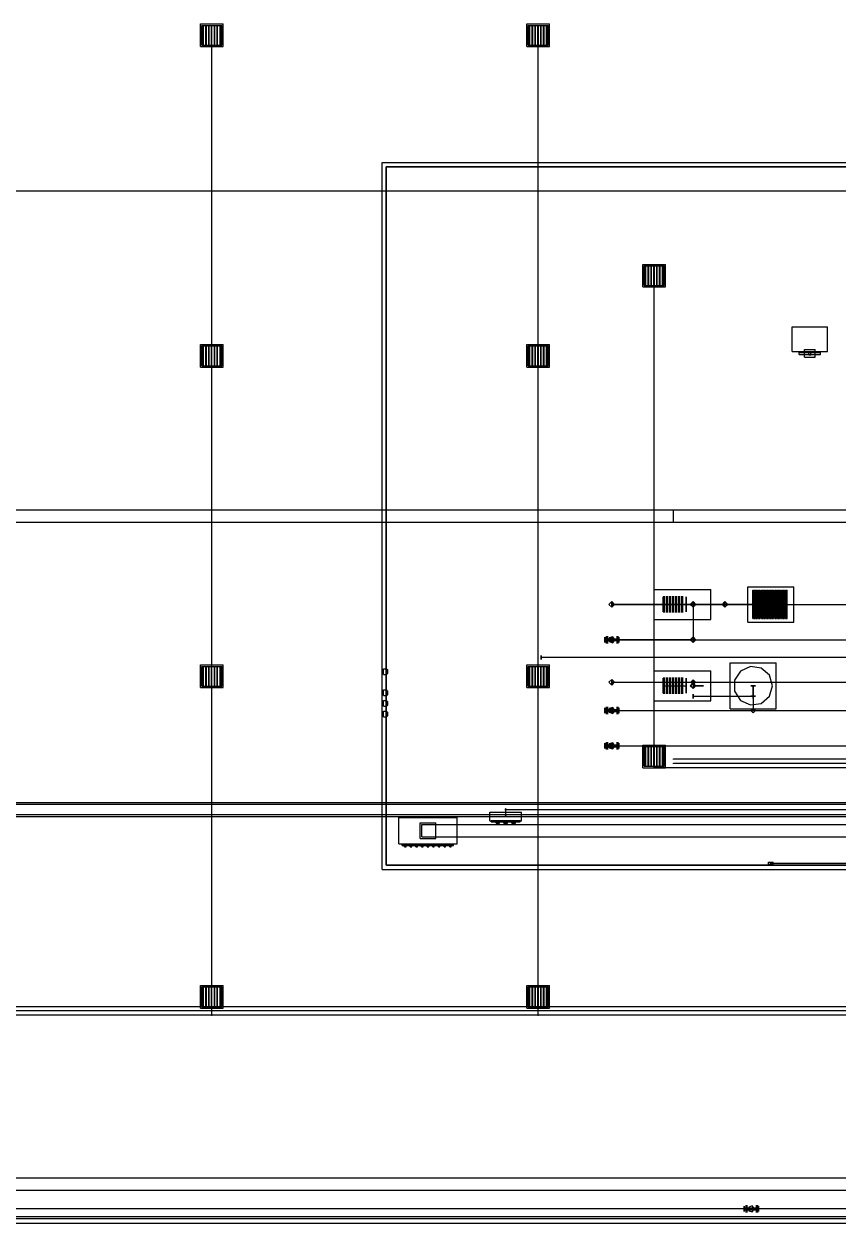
# Model space of a CAD drawing. Header units: millimetres. Extents: x -377000 to -138920, y -238120 to -178478.
# Drawn here: x -295628 to -272600, y -238000 to -204080 of the extents above; entities that cross this region are included whole.
import ezdxf

# ---------------------------------------------------------------- set-up
doc = ezdxf.new("R2010")
doc.units = ezdxf.units.MM

msp = doc.modelspace()

# ---------------------------------------------------------------- linework, layer by layer
at = {"layer": 'electrical'}
for p, q in [((-290307.5, -204400), (-290323.09, -204400)), ((-290323.09, -204400), (-290315.29, -204400)), ((-290315.29, -204400), (-290307.5, -204400)), ((-290315.29, -232120), (-290315.29, -204400)), ((-281074.56, -204400), (-281090.15, -204400)), ((-281090.15, -204400), (-281082.35, -204400)), ((-281082.35, -204400), (-281074.56, -204400)), ((-281082.35, -232120), (-281082.35, -204400)), ((-277792.21, -211200), (-277807.79, -211200)), ((-277807.79, -211200), (-277800, -211200)), ((-277800, -211200), (-277792.21, -211200)), ((-277800, -225120), (-277800, -211200)), ((-277250, -224891.26), (-277250, -224868.74)), ((-277250, -224868.74), (-277250, -224880)), ((-277250, -224880), (-277250, -224891.26)), ((-238750, -224880), (-277250, -224880)), ((-277792.21, -225120), (-277807.79, -225120)), ((-277807.79, -225120), (-277800, -225120)), ((-277800, -225127.79), (-277800, -225112.21)), ((-277800, -225112.21), (-277800, -225120)), ((-277800, -225120), (-277800, -225127.79)), ((-230950, -225120), (-277800, -225120)), ((-277800, -225120), (-277792.21, -225120)), ((-277250, -225011.26), (-277250, -224988.74)), ((-277250, -224988.74), (-277250, -225000)), ((-277250, -225000), (-277250, -225011.26)), ((-238750, -225000), (-277250, -225000)), ((-277250, -225131.26), (-277250, -225108.74)), ((-277250, -225108.74), (-277250, -225120)), ((-277250, -225120), (-277250, -225131.26)), ((-238750, -225120), (-277250, -225120)), ((-377000, -226100), (-139000, -226100)), ((-377000, -226100), (-139000, -226100)), ((-377000, -226150), (-139000, -226150)), ((-377000, -226150), (-139000, -226150)), ((-139000, -226450), (-377000, -226450)), ((-139000, -226450), (-377000, -226450)), ((-377000, -226500), (-139000, -226500)), ((-377000, -226500), (-139000, -226500)), ((-282450, -226625), (-282450, -226375)), ((-282450, -226375), (-281550, -226375)), ((-281978.35, -226300), (-282021.65, -226300)), ((-282021.65, -226300), (-282000, -226300)), ((-281978.35, -226500), (-282021.65, -226500)), ((-282021.65, -226500), (-282000, -226500)), ((-281975, -226300), (-282012.5, -226278.35)), ((-282012.5, -226278.35), (-282012.5, -226321.65)), ((-282012.5, -226321.65), (-281975, -226300)), ((-282000, -226315.59), (-282000, -226284.41)), ((-282000, -226284.41), (-282000, -226300)), ((-282000, -226315.59), (-282000, -226284.41)), ((-282000, -226284.41), (-282000, -226300)), ((-282000, -226300), (-139000, -226300)), ((-282000, -226300), (-282000, -226315.59)), ((-282000, -226300), (-139000, -226300)), ((-282000, -226300), (-282000, -226315.59)), ((-282000, -226300), (-281978.35, -226300)), ((-282000, -226500), (-282000, -226300)), ((-282000, -226300), (-281973, -226300)), ((-281973, -226300), (-282000, -226300)), ((-282000, -226500), (-281978.35, -226500)), ((-281550, -226625), (-281550, -226375)), ((-282450, -226625), (-281550, -226625)), ((-282410, -226652.5), (-282410, -226617.5)), ((-282410, -226617.5), (-281590, -226617.5)), ((-282410, -226652.5), (-281590, -226652.5)), ((-282275, -226690), (-282275, -226650)), ((-282275, -226650), (-282175, -226650)), ((-282275, -226690), (-282175, -226690)), ((-282201.62, -226680), (-282248.38, -226680)), ((-282248.38, -226680), (-282225, -226680)), ((-282201.62, -226705), (-282248.38, -226705)), ((-282248.38, -226705), (-282225, -226705)), ((-282225, -226680), (-282225, -226705)), ((-282225, -226680), (-282201.62, -226680)), ((-282225, -226705), (-282201.62, -226705)), ((-282175, -226690), (-282175, -226650)), ((-282050, -226690), (-282050, -226650)), ((-282050, -226650), (-281950, -226650)), ((-282050, -226690), (-281950, -226690)), ((-281976.62, -226680), (-282023.38, -226680)), ((-282023.38, -226680), (-282000, -226680)), ((-281976.62, -226705), (-282023.38, -226705)), ((-282023.38, -226705), (-282000, -226705)), ((-282000, -226680), (-282000, -226705)), ((-282000, -226680), (-281976.62, -226680)), ((-282000, -226705), (-281976.62, -226705)), ((-281950, -226690), (-281950, -226650)), ((-281825, -226690), (-281825, -226650)), ((-281825, -226650), (-281725, -226650)), ((-281825, -226690), (-281725, -226690)), ((-281751.62, -226680), (-281798.38, -226680)), ((-281798.38, -226680), (-281775, -226680)), ((-281751.62, -226705), (-281798.38, -226705)), ((-281798.38, -226705), (-281775, -226705)), ((-281775, -226680), (-281775, -226705)), ((-281775, -226680), (-281751.62, -226680)), ((-281775, -226705), (-281751.62, -226705)), ((-281725, -226690), (-281725, -226650)), ((-281590, -226652.5), (-281590, -226617.5)), ((-274565, -227850), (-274565, -227790)), ((-274565, -227790), (-274435, -227790)), ((-274565, -227850), (-274435, -227850)), ((-274491, -227820), (-274504.5, -227812.21)), ((-274504.5, -227812.21), (-274504.5, -227827.79)), ((-274504.5, -227827.79), (-274491, -227820)), ((-274500, -227827.79), (-274500, -227812.21)), ((-274500, -227812.21), (-274500, -227820)), ((-274500, -227820), (-230950, -227820)), ((-274500, -227820), (-274500, -227827.79)), ((-274500, -227820), (-274490.28, -227820)), ((-274490.28, -227820), (-274500, -227820)), ((-274435, -227850), (-274435, -227790)), ((-181700, -231880), (-334300, -231880)), ((-181700, -232000), (-334300, -232000)), ((-149450, -232120), (-336480, -232120)), ((-181700, -232120), (-334300, -232120)), ((-290307.5, -232120), (-290323.09, -232120)), ((-290323.09, -232120), (-290315.29, -232120)), ((-290315.29, -232120), (-290307.5, -232120)), ((-281074.56, -232120), (-281090.15, -232120)), ((-281090.15, -232120), (-281082.35, -232120)), ((-281082.35, -232120), (-281074.56, -232120)), ((-323400, -237820), (-149450, -237820))]:
    msp.add_line(p, q, dxfattribs=at)
at = {"layer": 'hvac'}
for p, q in [((-334300, -217825), (-181700, -217825)), ((-277250, -218175), (-277250, -217825)), ((-277250, -217825), (-238750, -217825)), ((-334300, -218175), (-181700, -218175)), ((-277250, -218175), (-238750, -218175)), ((-285025, -227275), (-285025, -226525)), ((-285025, -226525), (-283375, -226525)), ((-283375, -227275), (-283375, -226525)), ((-284425, -227125), (-284425, -226675)), ((-284425, -226675), (-283975, -226675)), ((-284375, -227075), (-284375, -226725)), ((-284375, -226725), (-257825, -226725)), ((-283975, -227125), (-283975, -226675)), ((-284425, -227125), (-283975, -227125)), ((-284375, -227075), (-257825, -227075)), ((-285025, -227275), (-283375, -227275)), ((-284925, -227320), (-284925, -227280)), ((-284925, -227280), (-283475, -227280)), ((-284925, -227320), (-283475, -227320)), ((-284860, -227360), (-284860, -227300)), ((-284860, -227300), (-284820, -227300)), ((-284860, -227360), (-284820, -227360)), ((-284820, -227360), (-284820, -227300)), ((-284700, -227360), (-284700, -227300)), ((-284700, -227300), (-284660, -227300)), ((-284700, -227360), (-284660, -227360)), ((-284660, -227360), (-284660, -227300)), ((-284540, -227360), (-284540, -227300)), ((-284540, -227300), (-284500, -227300)), ((-284540, -227360), (-284500, -227360)), ((-284500, -227360), (-284500, -227300)), ((-284380, -227360), (-284380, -227300)), ((-284380, -227300), (-284340, -227300)), ((-284380, -227360), (-284340, -227360)), ((-284340, -227360), (-284340, -227300)), ((-284220, -227360), (-284220, -227300)), ((-284220, -227300), (-284180, -227300)), ((-284220, -227360), (-284180, -227360)), ((-284180, -227360), (-284180, -227300)), ((-284060, -227360), (-284060, -227300)), ((-284060, -227300), (-284020, -227300)), ((-284060, -227360), (-284020, -227360)), ((-284020, -227360), (-284020, -227300)), ((-283900, -227360), (-283900, -227300)), ((-283900, -227300), (-283860, -227300)), ((-283900, -227360), (-283860, -227360)), ((-283860, -227360), (-283860, -227300)), ((-283740, -227360), (-283740, -227300)), ((-283740, -227300), (-283700, -227300)), ((-283740, -227360), (-283700, -227360)), ((-283700, -227360), (-283700, -227300)), ((-283580, -227360), (-283580, -227300)), ((-283580, -227300), (-283540, -227300)), ((-283580, -227360), (-283540, -227360)), ((-283540, -227360), (-283540, -227300)), ((-283475, -227320), (-283475, -227280)), ((-365875, -236725), (-257825, -236725)), ((-365875, -237075), (-257825, -237075))]:
    msp.add_line(p, q, dxfattribs=at)
at = {"layer": 'interiors'}
for p, q in [((-285500, -228000), (-285500, -208000)), ((-285500, -208000), (-230500, -208000)), ((-230620, -208120), (-285380, -208120)), ((-285380, -227880), (-285380, -208120)), ((-285375, -227875), (-285375, -208125)), ((-285375, -208125), (-230625, -208125)), ((-273900, -213350), (-273900, -212650)), ((-273900, -212650), (-272900, -212650)), ((-272900, -213350), (-272900, -212650)), ((-273900, -213350), (-272900, -213350)), ((-273550, -213510), (-273550, -213290)), ((-273550, -213290), (-273250, -213290)), ((-273250, -213510), (-273250, -213290)), ((-273700, -213430), (-273700, -213370)), ((-273700, -213370), (-273100, -213370)), ((-273700, -213430), (-273100, -213430)), ((-273550, -213510), (-273250, -213510)), ((-273430, -213435), (-273430, -213365)), ((-273430, -213365), (-273370, -213365)), ((-273430, -213435), (-273370, -213435)), ((-273370, -213435), (-273370, -213365)), ((-273100, -213430), (-273100, -213370)), ((-230620, -227880), (-285380, -227880)), ((-259200, -227880), (-285380, -227880)), ((-285375, -227875), (-230625, -227875)), ((-285500, -228000), (-259200, -228000)), ((-285500, -228000), (-230500, -228000)), ((-367000, -238000), (-259200, -238000)), ((-367000, -238000), (-149000, -238000)), ((-149120, -237880), (-366880, -237880)), ((-259200, -237880), (-366880, -237880)), ((-366875, -237875), (-149125, -237875))]:
    msp.add_line(p, q, dxfattribs=at)
at = {"layer": 'lighting'}
for p, q in [((-290635.29, -204720), (-290635.29, -204080)), ((-290635.29, -204080), (-289995.29, -204080)), ((-290595.29, -204680), (-290595.29, -204120)), ((-290595.29, -204120), (-290035.29, -204120)), ((-290561.29, -204670), (-290561.29, -204130)), ((-290561.29, -204130), (-290549.29, -204130)), ((-290549.29, -204670), (-290549.29, -204130)), ((-290481.29, -204670), (-290481.29, -204130)), ((-290481.29, -204130), (-290469.29, -204130)), ((-290469.29, -204670), (-290469.29, -204130)), ((-290401.29, -204670), (-290401.29, -204130)), ((-290401.29, -204130), (-290389.29, -204130)), ((-290389.29, -204670), (-290389.29, -204130)), ((-290321.29, -204670), (-290321.29, -204130)), ((-290321.29, -204130), (-290309.29, -204130)), ((-290309.29, -204670), (-290309.29, -204130)), ((-290241.29, -204670), (-290241.29, -204130)), ((-290241.29, -204130), (-290229.29, -204130)), ((-290229.29, -204670), (-290229.29, -204130)), ((-290161.29, -204670), (-290161.29, -204130)), ((-290161.29, -204130), (-290149.29, -204130)), ((-290149.29, -204670), (-290149.29, -204130)), ((-290081.29, -204670), (-290081.29, -204130)), ((-290081.29, -204130), (-290069.29, -204130)), ((-290069.29, -204670), (-290069.29, -204130)), ((-290035.29, -204680), (-290035.29, -204120)), ((-289995.29, -204720), (-289995.29, -204080)), ((-281402.35, -204720), (-281402.35, -204080)), ((-281402.35, -204080), (-280762.35, -204080)), ((-281362.35, -204680), (-281362.35, -204120)), ((-281362.35, -204120), (-280802.35, -204120)), ((-281328.35, -204670), (-281328.35, -204130)), ((-281328.35, -204130), (-281316.35, -204130)), ((-281316.35, -204670), (-281316.35, -204130)), ((-281248.35, -204670), (-281248.35, -204130)), ((-281248.35, -204130), (-281236.35, -204130)), ((-281236.35, -204670), (-281236.35, -204130)), ((-281168.35, -204670), (-281168.35, -204130)), ((-281168.35, -204130), (-281156.35, -204130)), ((-281156.35, -204670), (-281156.35, -204130)), ((-281088.35, -204670), (-281088.35, -204130)), ((-281088.35, -204130), (-281076.35, -204130)), ((-281076.35, -204670), (-281076.35, -204130)), ((-281008.35, -204670), (-281008.35, -204130)), ((-281008.35, -204130), (-280996.35, -204130)), ((-280996.35, -204670), (-280996.35, -204130)), ((-280928.35, -204670), (-280928.35, -204130)), ((-280928.35, -204130), (-280916.35, -204130)), ((-280916.35, -204670), (-280916.35, -204130)), ((-280848.35, -204670), (-280848.35, -204130)), ((-280848.35, -204130), (-280836.35, -204130)), ((-280836.35, -204670), (-280836.35, -204130)), ((-280802.35, -204680), (-280802.35, -204120)), ((-280762.35, -204720), (-280762.35, -204080)), ((-290306.29, -204400), (-290319.79, -204392.21)), ((-290319.79, -204392.21), (-290319.79, -204407.79)), ((-290319.79, -204407.79), (-290306.29, -204400)), ((-281073.35, -204400), (-281086.85, -204392.21)), ((-281086.85, -204392.21), (-281086.85, -204407.79)), ((-281086.85, -204407.79), (-281073.35, -204400)), ((-290635.29, -204720), (-289995.29, -204720)), ((-290595.29, -204680), (-290035.29, -204680)), ((-290561.29, -204670), (-290549.29, -204670)), ((-290481.29, -204670), (-290469.29, -204670)), ((-290401.29, -204670), (-290389.29, -204670)), ((-290321.29, -204670), (-290309.29, -204670)), ((-290241.29, -204670), (-290229.29, -204670)), ((-290161.29, -204670), (-290149.29, -204670)), ((-290081.29, -204670), (-290069.29, -204670)), ((-281402.35, -204720), (-280762.35, -204720)), ((-281362.35, -204680), (-280802.35, -204680)), ((-281328.35, -204670), (-281316.35, -204670)), ((-281248.35, -204670), (-281236.35, -204670)), ((-281168.35, -204670), (-281156.35, -204670)), ((-281088.35, -204670), (-281076.35, -204670)), ((-281008.35, -204670), (-280996.35, -204670)), ((-280928.35, -204670), (-280916.35, -204670)), ((-280848.35, -204670), (-280836.35, -204670)), ((-278120, -211520), (-278120, -210880)), ((-278120, -210880), (-277480, -210880)), ((-278080, -211480), (-278080, -210920)), ((-278080, -210920), (-277520, -210920)), ((-278046, -211470), (-278046, -210930)), ((-278046, -210930), (-278034, -210930)), ((-278034, -211470), (-278034, -210930)), ((-277966, -211470), (-277966, -210930)), ((-277966, -210930), (-277954, -210930)), ((-277954, -211470), (-277954, -210930)), ((-277886, -211470), (-277886, -210930)), ((-277886, -210930), (-277874, -210930)), ((-277874, -211470), (-277874, -210930)), ((-277806, -211470), (-277806, -210930)), ((-277806, -210930), (-277794, -210930)), ((-277794, -211470), (-277794, -210930)), ((-277726, -211470), (-277726, -210930)), ((-277726, -210930), (-277714, -210930)), ((-277714, -211470), (-277714, -210930)), ((-277646, -211470), (-277646, -210930)), ((-277646, -210930), (-277634, -210930)), ((-277634, -211470), (-277634, -210930)), ((-277566, -211470), (-277566, -210930)), ((-277566, -210930), (-277554, -210930)), ((-277554, -211470), (-277554, -210930)), ((-277520, -211480), (-277520, -210920)), ((-277480, -211520), (-277480, -210880)), ((-277791, -211200), (-277804.5, -211192.21)), ((-277804.5, -211192.21), (-277804.5, -211207.79)), ((-277804.5, -211207.79), (-277791, -211200)), ((-278120, -211520), (-277480, -211520)), ((-278080, -211480), (-277520, -211480)), ((-278046, -211470), (-278034, -211470)), ((-277966, -211470), (-277954, -211470)), ((-277886, -211470), (-277874, -211470)), ((-277806, -211470), (-277794, -211470)), ((-277726, -211470), (-277714, -211470)), ((-277646, -211470), (-277634, -211470)), ((-277566, -211470), (-277554, -211470)), ((-290635.29, -213786.67), (-290635.29, -213146.67)), ((-290635.29, -213146.67), (-289995.29, -213146.67)), ((-290595.29, -213746.67), (-290595.29, -213186.67)), ((-290595.29, -213186.67), (-290035.29, -213186.67)), ((-290561.29, -213736.67), (-290561.29, -213196.67)), ((-290561.29, -213196.67), (-290549.29, -213196.67)), ((-290549.29, -213736.67), (-290549.29, -213196.67)), ((-290481.29, -213736.67), (-290481.29, -213196.67)), ((-290481.29, -213196.67), (-290469.29, -213196.67)), ((-290469.29, -213736.67), (-290469.29, -213196.67)), ((-290401.29, -213736.67), (-290401.29, -213196.67)), ((-290401.29, -213196.67), (-290389.29, -213196.67)), ((-290389.29, -213736.67), (-290389.29, -213196.67)), ((-290321.29, -213736.67), (-290321.29, -213196.67)), ((-290321.29, -213196.67), (-290309.29, -213196.67)), ((-290309.29, -213736.67), (-290309.29, -213196.67)), ((-290241.29, -213736.67), (-290241.29, -213196.67)), ((-290241.29, -213196.67), (-290229.29, -213196.67)), ((-290229.29, -213736.67), (-290229.29, -213196.67)), ((-290161.29, -213736.67), (-290161.29, -213196.67)), ((-290161.29, -213196.67), (-290149.29, -213196.67)), ((-290149.29, -213736.67), (-290149.29, -213196.67)), ((-290081.29, -213736.67), (-290081.29, -213196.67)), ((-290081.29, -213196.67), (-290069.29, -213196.67)), ((-290069.29, -213736.67), (-290069.29, -213196.67)), ((-290035.29, -213746.67), (-290035.29, -213186.67)), ((-289995.29, -213786.67), (-289995.29, -213146.67)), ((-281402.35, -213786.67), (-281402.35, -213146.67)), ((-281402.35, -213146.67), (-280762.35, -213146.67)), ((-281362.35, -213746.67), (-281362.35, -213186.67)), ((-281362.35, -213186.67), (-280802.35, -213186.67)), ((-281328.35, -213736.67), (-281328.35, -213196.67)), ((-281328.35, -213196.67), (-281316.35, -213196.67)), ((-281316.35, -213736.67), (-281316.35, -213196.67)), ((-281248.35, -213736.67), (-281248.35, -213196.67)), ((-281248.35, -213196.67), (-281236.35, -213196.67)), ((-281236.35, -213736.67), (-281236.35, -213196.67)), ((-281168.35, -213736.67), (-281168.35, -213196.67)), ((-281168.35, -213196.67), (-281156.35, -213196.67)), ((-281156.35, -213736.67), (-281156.35, -213196.67)), ((-281088.35, -213736.67), (-281088.35, -213196.67)), ((-281088.35, -213196.67), (-281076.35, -213196.67)), ((-281076.35, -213736.67), (-281076.35, -213196.67)), ((-281008.35, -213736.67), (-281008.35, -213196.67)), ((-281008.35, -213196.67), (-280996.35, -213196.67)), ((-280996.35, -213736.67), (-280996.35, -213196.67)), ((-280928.35, -213736.67), (-280928.35, -213196.67)), ((-280928.35, -213196.67), (-280916.35, -213196.67)), ((-280916.35, -213736.67), (-280916.35, -213196.67)), ((-280848.35, -213736.67), (-280848.35, -213196.67)), ((-280848.35, -213196.67), (-280836.35, -213196.67)), ((-280836.35, -213736.67), (-280836.35, -213196.67)), ((-280802.35, -213746.67), (-280802.35, -213186.67)), ((-280762.35, -213786.67), (-280762.35, -213146.67)), ((-290306.29, -213466.67), (-290319.79, -213458.87)), ((-290319.79, -213458.87), (-290319.79, -213474.46)), ((-290319.79, -213474.46), (-290306.29, -213466.67)), ((-281073.35, -213466.67), (-281086.85, -213458.87)), ((-281086.85, -213458.87), (-281086.85, -213474.46)), ((-281086.85, -213474.46), (-281073.35, -213466.67)), ((-290635.29, -213786.67), (-289995.29, -213786.67)), ((-290595.29, -213746.67), (-290035.29, -213746.67)), ((-290561.29, -213736.67), (-290549.29, -213736.67)), ((-290481.29, -213736.67), (-290469.29, -213736.67)), ((-290401.29, -213736.67), (-290389.29, -213736.67)), ((-290321.29, -213736.67), (-290309.29, -213736.67)), ((-290241.29, -213736.67), (-290229.29, -213736.67)), ((-290161.29, -213736.67), (-290149.29, -213736.67)), ((-290081.29, -213736.67), (-290069.29, -213736.67)), ((-281402.35, -213786.67), (-280762.35, -213786.67)), ((-281362.35, -213746.67), (-280802.35, -213746.67)), ((-281328.35, -213736.67), (-281316.35, -213736.67)), ((-281248.35, -213736.67), (-281236.35, -213736.67)), ((-281168.35, -213736.67), (-281156.35, -213736.67)), ((-281088.35, -213736.67), (-281076.35, -213736.67)), ((-281008.35, -213736.67), (-280996.35, -213736.67)), ((-280928.35, -213736.67), (-280916.35, -213736.67)), ((-280848.35, -213736.67), (-280836.35, -213736.67)), ((-290635.29, -222853.33), (-290635.29, -222213.33)), ((-290635.29, -222213.33), (-289995.29, -222213.33)), ((-290595.29, -222813.33), (-290595.29, -222253.33)), ((-290595.29, -222253.33), (-290035.29, -222253.33)), ((-290561.29, -222803.33), (-290561.29, -222263.33)), ((-290561.29, -222263.33), (-290549.29, -222263.33)), ((-290549.29, -222803.33), (-290549.29, -222263.33)), ((-290481.29, -222803.33), (-290481.29, -222263.33)), ((-290481.29, -222263.33), (-290469.29, -222263.33)), ((-290469.29, -222803.33), (-290469.29, -222263.33)), ((-290401.29, -222803.33), (-290401.29, -222263.33)), ((-290401.29, -222263.33), (-290389.29, -222263.33)), ((-290389.29, -222803.33), (-290389.29, -222263.33)), ((-290321.29, -222803.33), (-290321.29, -222263.33)), ((-290321.29, -222263.33), (-290309.29, -222263.33)), ((-290309.29, -222803.33), (-290309.29, -222263.33)), ((-290241.29, -222803.33), (-290241.29, -222263.33)), ((-290241.29, -222263.33), (-290229.29, -222263.33)), ((-290229.29, -222803.33), (-290229.29, -222263.33)), ((-290161.29, -222803.33), (-290161.29, -222263.33)), ((-290161.29, -222263.33), (-290149.29, -222263.33)), ((-290149.29, -222803.33), (-290149.29, -222263.33)), ((-290081.29, -222803.33), (-290081.29, -222263.33)), ((-290081.29, -222263.33), (-290069.29, -222263.33)), ((-290069.29, -222803.33), (-290069.29, -222263.33)), ((-290035.29, -222813.33), (-290035.29, -222253.33)), ((-289995.29, -222853.33), (-289995.29, -222213.33)), ((-281402.35, -222853.33), (-281402.35, -222213.33)), ((-281402.35, -222213.33), (-280762.35, -222213.33)), ((-281362.35, -222813.33), (-281362.35, -222253.33)), ((-281362.35, -222253.33), (-280802.35, -222253.33)), ((-281328.35, -222803.33), (-281328.35, -222263.33)), ((-281328.35, -222263.33), (-281316.35, -222263.33)), ((-281316.35, -222803.33), (-281316.35, -222263.33)), ((-281248.35, -222803.33), (-281248.35, -222263.33)), ((-281248.35, -222263.33), (-281236.35, -222263.33)), ((-281236.35, -222803.33), (-281236.35, -222263.33)), ((-281168.35, -222803.33), (-281168.35, -222263.33)), ((-281168.35, -222263.33), (-281156.35, -222263.33)), ((-281156.35, -222803.33), (-281156.35, -222263.33)), ((-281088.35, -222803.33), (-281088.35, -222263.33)), ((-281088.35, -222263.33), (-281076.35, -222263.33)), ((-281076.35, -222803.33), (-281076.35, -222263.33)), ((-281008.35, -222803.33), (-281008.35, -222263.33)), ((-281008.35, -222263.33), (-280996.35, -222263.33)), ((-280996.35, -222803.33), (-280996.35, -222263.33)), ((-280928.35, -222803.33), (-280928.35, -222263.33)), ((-280928.35, -222263.33), (-280916.35, -222263.33)), ((-280916.35, -222803.33), (-280916.35, -222263.33)), ((-280848.35, -222803.33), (-280848.35, -222263.33)), ((-280848.35, -222263.33), (-280836.35, -222263.33)), ((-280836.35, -222803.33), (-280836.35, -222263.33)), ((-280802.35, -222813.33), (-280802.35, -222253.33)), ((-280762.35, -222853.33), (-280762.35, -222213.33)), ((-290635.29, -222853.33), (-289995.29, -222853.33)), ((-290595.29, -222813.33), (-290035.29, -222813.33)), ((-290561.29, -222803.33), (-290549.29, -222803.33)), ((-290481.29, -222803.33), (-290469.29, -222803.33)), ((-290401.29, -222803.33), (-290389.29, -222803.33)), ((-290321.29, -222803.33), (-290309.29, -222803.33)), ((-290306.29, -222533.33), (-290319.79, -222525.54)), ((-290319.79, -222525.54), (-290319.79, -222541.13)), ((-290319.79, -222541.13), (-290306.29, -222533.33)), ((-290241.29, -222803.33), (-290229.29, -222803.33)), ((-290161.29, -222803.33), (-290149.29, -222803.33)), ((-290081.29, -222803.33), (-290069.29, -222803.33)), ((-281402.35, -222853.33), (-280762.35, -222853.33)), ((-281362.35, -222813.33), (-280802.35, -222813.33)), ((-281328.35, -222803.33), (-281316.35, -222803.33)), ((-281248.35, -222803.33), (-281236.35, -222803.33)), ((-281168.35, -222803.33), (-281156.35, -222803.33)), ((-281088.35, -222803.33), (-281076.35, -222803.33)), ((-281073.35, -222533.33), (-281086.85, -222525.54)), ((-281086.85, -222525.54), (-281086.85, -222541.13)), ((-281086.85, -222541.13), (-281073.35, -222533.33)), ((-281008.35, -222803.33), (-280996.35, -222803.33)), ((-280928.35, -222803.33), (-280916.35, -222803.33)), ((-280848.35, -222803.33), (-280836.35, -222803.33)), ((-278120, -225120), (-278120, -224480)), ((-278120, -224480), (-277480, -224480)), ((-278080, -225080), (-278080, -224520)), ((-278080, -224520), (-277520, -224520)), ((-278046, -225070), (-278046, -224530)), ((-278046, -224530), (-278034, -224530)), ((-278034, -225070), (-278034, -224530)), ((-277966, -225070), (-277966, -224530)), ((-277966, -224530), (-277954, -224530)), ((-277954, -225070), (-277954, -224530)), ((-277886, -225070), (-277886, -224530)), ((-277886, -224530), (-277874, -224530)), ((-277874, -225070), (-277874, -224530)), ((-277806, -225070), (-277806, -224530)), ((-277806, -224530), (-277794, -224530)), ((-277794, -225070), (-277794, -224530)), ((-277726, -225070), (-277726, -224530)), ((-277726, -224530), (-277714, -224530)), ((-277714, -225070), (-277714, -224530)), ((-277646, -225070), (-277646, -224530)), ((-277646, -224530), (-277634, -224530)), ((-277634, -225070), (-277634, -224530)), ((-277566, -225070), (-277566, -224530)), ((-277566, -224530), (-277554, -224530)), ((-277554, -225070), (-277554, -224530)), ((-277520, -225080), (-277520, -224520)), ((-277480, -225120), (-277480, -224480)), ((-277791, -224800), (-277804.5, -224792.21)), ((-277804.5, -224792.21), (-277804.5, -224807.79)), ((-277804.5, -224807.79), (-277791, -224800)), ((-278120, -225120), (-277480, -225120)), ((-278080, -225080), (-277520, -225080)), ((-278046, -225070), (-278034, -225070)), ((-277966, -225070), (-277954, -225070)), ((-277886, -225070), (-277874, -225070)), ((-277806, -225070), (-277794, -225070)), ((-277726, -225070), (-277714, -225070)), ((-277646, -225070), (-277634, -225070)), ((-277566, -225070), (-277554, -225070)), ((-290635.29, -231920), (-290635.29, -231280)), ((-290635.29, -231280), (-289995.29, -231280)), ((-290595.29, -231880), (-290595.29, -231320)), ((-290595.29, -231320), (-290035.29, -231320)), ((-290561.29, -231870), (-290561.29, -231330)), ((-290561.29, -231330), (-290549.29, -231330)), ((-290549.29, -231870), (-290549.29, -231330)), ((-290481.29, -231870), (-290481.29, -231330)), ((-290481.29, -231330), (-290469.29, -231330)), ((-290469.29, -231870), (-290469.29, -231330)), ((-290401.29, -231870), (-290401.29, -231330)), ((-290401.29, -231330), (-290389.29, -231330)), ((-290389.29, -231870), (-290389.29, -231330)), ((-290321.29, -231870), (-290321.29, -231330)), ((-290321.29, -231330), (-290309.29, -231330)), ((-290309.29, -231870), (-290309.29, -231330)), ((-290241.29, -231870), (-290241.29, -231330)), ((-290241.29, -231330), (-290229.29, -231330)), ((-290229.29, -231870), (-290229.29, -231330)), ((-290161.29, -231870), (-290161.29, -231330)), ((-290161.29, -231330), (-290149.29, -231330)), ((-290149.29, -231870), (-290149.29, -231330)), ((-290081.29, -231870), (-290081.29, -231330)), ((-290081.29, -231330), (-290069.29, -231330)), ((-290069.29, -231870), (-290069.29, -231330)), ((-290035.29, -231880), (-290035.29, -231320)), ((-289995.29, -231920), (-289995.29, -231280)), ((-281402.35, -231920), (-281402.35, -231280)), ((-281402.35, -231280), (-280762.35, -231280)), ((-281362.35, -231880), (-281362.35, -231320)), ((-281362.35, -231320), (-280802.35, -231320)), ((-281328.35, -231870), (-281328.35, -231330)), ((-281328.35, -231330), (-281316.35, -231330)), ((-281316.35, -231870), (-281316.35, -231330)), ((-281248.35, -231870), (-281248.35, -231330)), ((-281248.35, -231330), (-281236.35, -231330)), ((-281236.35, -231870), (-281236.35, -231330)), ((-281168.35, -231870), (-281168.35, -231330)), ((-281168.35, -231330), (-281156.35, -231330)), ((-281156.35, -231870), (-281156.35, -231330)), ((-281088.35, -231870), (-281088.35, -231330)), ((-281088.35, -231330), (-281076.35, -231330)), ((-281076.35, -231870), (-281076.35, -231330)), ((-281008.35, -231870), (-281008.35, -231330)), ((-281008.35, -231330), (-280996.35, -231330)), ((-280996.35, -231870), (-280996.35, -231330)), ((-280928.35, -231870), (-280928.35, -231330)), ((-280928.35, -231330), (-280916.35, -231330)), ((-280916.35, -231870), (-280916.35, -231330)), ((-280848.35, -231870), (-280848.35, -231330)), ((-280848.35, -231330), (-280836.35, -231330)), ((-280836.35, -231870), (-280836.35, -231330)), ((-280802.35, -231880), (-280802.35, -231320)), ((-280762.35, -231920), (-280762.35, -231280)), ((-290306.29, -231600), (-290319.79, -231592.21)), ((-290319.79, -231592.21), (-290319.79, -231607.79)), ((-290319.79, -231607.79), (-290306.29, -231600)), ((-281073.35, -231600), (-281086.85, -231592.21)), ((-281086.85, -231592.21), (-281086.85, -231607.79)), ((-281086.85, -231607.79), (-281073.35, -231600)), ((-290635.29, -231920), (-289995.29, -231920)), ((-290595.29, -231880), (-290035.29, -231880)), ((-290561.29, -231870), (-290549.29, -231870)), ((-290481.29, -231870), (-290469.29, -231870)), ((-290401.29, -231870), (-290389.29, -231870)), ((-290321.29, -231870), (-290309.29, -231870)), ((-290241.29, -231870), (-290229.29, -231870)), ((-290161.29, -231870), (-290149.29, -231870)), ((-290081.29, -231870), (-290069.29, -231870)), ((-281402.35, -231920), (-280762.35, -231920)), ((-281362.35, -231880), (-280802.35, -231880)), ((-281328.35, -231870), (-281316.35, -231870)), ((-281248.35, -231870), (-281236.35, -231870)), ((-281168.35, -231870), (-281156.35, -231870)), ((-281088.35, -231870), (-281076.35, -231870)), ((-281008.35, -231870), (-280996.35, -231870)), ((-280928.35, -231870), (-280916.35, -231870)), ((-280848.35, -231870), (-280836.35, -231870))]:
    msp.add_line(p, q, dxfattribs=at)
at = {"layer": 'sensors'}
for p, q in [((-285460, -222480), (-285460, -222320)), ((-285460, -222320), (-285360, -222320)), ((-285460, -222480), (-285360, -222480)), ((-285360, -222480), (-285360, -222320)), ((-285355, -222455), (-285355, -222345)), ((-285355, -222345), (-285335, -222345)), ((-285355, -222455), (-285335, -222455)), ((-285335, -222455), (-285335, -222345)), ((-285460, -223080), (-285460, -222920)), ((-285460, -222920), (-285360, -222920)), ((-285460, -223080), (-285360, -223080)), ((-285360, -223080), (-285360, -222920)), ((-285355, -223055), (-285355, -222945)), ((-285355, -222945), (-285335, -222945)), ((-285355, -223055), (-285335, -223055)), ((-285335, -223055), (-285335, -222945)), ((-285460, -223380), (-285460, -223220)), ((-285460, -223220), (-285360, -223220)), ((-285460, -223380), (-285360, -223380)), ((-285460, -223680), (-285460, -223520)), ((-285460, -223520), (-285360, -223520)), ((-285360, -223380), (-285360, -223220)), ((-285360, -223680), (-285360, -223520)), ((-285355, -223355), (-285355, -223245)), ((-285355, -223245), (-285335, -223245)), ((-285355, -223355), (-285335, -223355)), ((-285335, -223355), (-285335, -223245)), ((-285460, -223680), (-285360, -223680)), ((-285355, -223655), (-285355, -223545)), ((-285355, -223545), (-285335, -223545)), ((-285355, -223655), (-285335, -223655)), ((-285335, -223655), (-285335, -223545))]:
    msp.add_line(p, q, dxfattribs=at)
at = {"layer": 'water'}
for p, q in [((-318690, -208800), (-255750, -208800)), ((-277800, -220925), (-277800, -220075)), ((-277800, -220075), (-276200, -220075)), ((-276200, -220925), (-276200, -220075)), ((-275150, -221000), (-275150, -220000)), ((-275150, -220000), (-273850, -220000)), ((-275012.5, -220900), (-275012.5, -220100)), ((-275012.5, -220100), (-274987.5, -220100)), ((-274987.5, -220900), (-274987.5, -220100)), ((-274967.5, -220900), (-274967.5, -220100)), ((-274967.5, -220100), (-274942.5, -220100)), ((-274942.5, -220900), (-274942.5, -220100)), ((-274922.5, -220900), (-274922.5, -220100)), ((-274922.5, -220100), (-274897.5, -220100)), ((-274897.5, -220900), (-274897.5, -220100)), ((-274877.5, -220900), (-274877.5, -220100)), ((-274877.5, -220100), (-274852.5, -220100)), ((-274852.5, -220900), (-274852.5, -220100)), ((-274832.5, -220900), (-274832.5, -220100)), ((-274832.5, -220100), (-274807.5, -220100)), ((-274807.5, -220900), (-274807.5, -220100)), ((-274787.5, -220900), (-274787.5, -220100)), ((-274787.5, -220100), (-274762.5, -220100)), ((-274762.5, -220900), (-274762.5, -220100)), ((-274742.5, -220900), (-274742.5, -220100)), ((-274742.5, -220100), (-274717.5, -220100)), ((-274717.5, -220900), (-274717.5, -220100)), ((-274697.5, -220900), (-274697.5, -220100)), ((-274697.5, -220100), (-274672.5, -220100)), ((-274672.5, -220900), (-274672.5, -220100)), ((-274652.5, -220900), (-274652.5, -220100)), ((-274652.5, -220100), (-274627.5, -220100)), ((-274627.5, -220900), (-274627.5, -220100)), ((-274607.5, -220900), (-274607.5, -220100)), ((-274607.5, -220100), (-274582.5, -220100)), ((-274582.5, -220900), (-274582.5, -220100)), ((-274562.5, -220900), (-274562.5, -220100)), ((-274562.5, -220100), (-274537.5, -220100)), ((-274537.5, -220900), (-274537.5, -220100)), ((-274517.5, -220900), (-274517.5, -220100)), ((-274517.5, -220100), (-274492.5, -220100)), ((-274492.5, -220900), (-274492.5, -220100)), ((-274472.5, -220900), (-274472.5, -220100)), ((-274472.5, -220100), (-274447.5, -220100)), ((-274447.5, -220900), (-274447.5, -220100)), ((-274427.5, -220900), (-274427.5, -220100)), ((-274427.5, -220100), (-274402.5, -220100)), ((-274402.5, -220900), (-274402.5, -220100)), ((-274382.5, -220900), (-274382.5, -220100)), ((-274382.5, -220100), (-274357.5, -220100)), ((-274357.5, -220900), (-274357.5, -220100)), ((-274337.5, -220900), (-274337.5, -220100)), ((-274337.5, -220100), (-274312.5, -220100)), ((-274312.5, -220900), (-274312.5, -220100)), ((-274292.5, -220900), (-274292.5, -220100)), ((-274292.5, -220100), (-274267.5, -220100)), ((-274267.5, -220900), (-274267.5, -220100)), ((-274247.5, -220900), (-274247.5, -220100)), ((-274247.5, -220100), (-274222.5, -220100)), ((-274222.5, -220900), (-274222.5, -220100)), ((-274202.5, -220900), (-274202.5, -220100)), ((-274202.5, -220100), (-274177.5, -220100)), ((-274177.5, -220900), (-274177.5, -220100)), ((-274157.5, -220900), (-274157.5, -220100)), ((-274157.5, -220100), (-274132.5, -220100)), ((-274132.5, -220900), (-274132.5, -220100)), ((-274112.5, -220900), (-274112.5, -220100)), ((-274112.5, -220100), (-274087.5, -220100)), ((-274087.5, -220900), (-274087.5, -220100)), ((-274067.5, -220900), (-274067.5, -220100)), ((-274067.5, -220100), (-274042.5, -220100)), ((-274042.5, -220900), (-274042.5, -220100)), ((-273850, -221000), (-273850, -220000)), ((-279000, -220420), (-279080, -220500)), ((-279000, -220500), (-279000, -220420)), ((-279000, -220420), (-279000, -220500)), ((-278920, -220500), (-279000, -220420)), ((-279000, -220500), (-279000, -220420)), ((-279000, -220420), (-279000, -220500)), ((-277550, -220404.55), (-277550, -220285.52)), ((-277550, -220285.52), (-277550, -220328)), ((-277550, -220328), (-277550, -220500)), ((-277550, -220595.45), (-277550, -220404.55)), ((-277530, -220398.04), (-277530, -220270.89)), ((-277530, -220270.89), (-277530, -220316.27)), ((-277530, -220316.27), (-277530, -220500)), ((-277530, -220601.96), (-277530, -220398.04)), ((-277512, -220398.04), (-277512, -220270.89)), ((-277512, -220270.89), (-277512, -220316.27)), ((-277512, -220316.27), (-277512, -220500)), ((-277512, -220601.96), (-277512, -220398.04)), ((-277445, -220398.04), (-277445, -220270.89)), ((-277445, -220270.89), (-277445, -220316.27)), ((-277445, -220316.27), (-277445, -220500)), ((-277445, -220601.96), (-277445, -220398.04)), ((-277427, -220398.04), (-277427, -220270.89)), ((-277427, -220270.89), (-277427, -220316.27)), ((-277427, -220316.27), (-277427, -220500)), ((-277427, -220601.96), (-277427, -220398.04)), ((-277360, -220398.04), (-277360, -220270.89)), ((-277360, -220270.89), (-277360, -220316.27)), ((-277360, -220316.27), (-277360, -220500)), ((-277360, -220601.96), (-277360, -220398.04)), ((-277342, -220398.04), (-277342, -220270.89)), ((-277342, -220270.89), (-277342, -220316.27)), ((-277342, -220316.27), (-277342, -220500)), ((-277342, -220601.96), (-277342, -220398.04)), ((-277275, -220398.04), (-277275, -220270.89)), ((-277275, -220270.89), (-277275, -220316.27)), ((-277275, -220316.27), (-277275, -220500)), ((-277275, -220601.96), (-277275, -220398.04)), ((-277257, -220398.04), (-277257, -220270.89)), ((-277257, -220270.89), (-277257, -220316.27)), ((-277257, -220316.27), (-277257, -220500)), ((-277257, -220601.96), (-277257, -220398.04)), ((-277190, -220398.04), (-277190, -220270.89)), ((-277190, -220270.89), (-277190, -220316.27)), ((-277190, -220316.27), (-277190, -220500)), ((-277190, -220601.96), (-277190, -220398.04)), ((-277172, -220398.04), (-277172, -220270.89)), ((-277172, -220270.89), (-277172, -220316.27)), ((-277172, -220316.27), (-277172, -220500)), ((-277172, -220601.96), (-277172, -220398.04)), ((-277105, -220398.04), (-277105, -220270.89)), ((-277105, -220270.89), (-277105, -220316.27)), ((-277105, -220316.27), (-277105, -220500)), ((-277105, -220601.96), (-277105, -220398.04)), ((-277087, -220398.04), (-277087, -220270.89)), ((-277087, -220270.89), (-277087, -220316.27)), ((-277087, -220316.27), (-277087, -220500)), ((-277087, -220601.96), (-277087, -220398.04)), ((-277020, -220398.04), (-277020, -220270.89)), ((-277020, -220270.89), (-277020, -220316.27)), ((-277020, -220316.27), (-277020, -220500)), ((-277020, -220601.96), (-277020, -220398.04)), ((-277002, -220398.04), (-277002, -220270.89)), ((-277002, -220270.89), (-277002, -220316.27)), ((-277002, -220316.27), (-277002, -220500)), ((-277002, -220601.96), (-277002, -220398.04)), ((-276900, -220404.55), (-276900, -220285.52)), ((-276900, -220285.52), (-276900, -220328)), ((-276900, -220328), (-276900, -220500)), ((-276900, -220595.45), (-276900, -220404.55)), ((-276700, -220420), (-276780, -220500)), ((-276620, -220500), (-276700, -220420)), ((-276700, -220500), (-276700, -220420)), ((-276700, -220420), (-276700, -220500)), ((-275880, -220500), (-275800, -220420)), ((-275800, -220500), (-275800, -220420)), ((-275800, -220420), (-275800, -220500)), ((-275800, -220420), (-275720, -220500)), ((-274500, -220420), (-274580, -220500)), ((-274420, -220500), (-274500, -220420)), ((-274500, -220500), (-274500, -220420)), ((-274500, -220420), (-274500, -220500)), ((-279080, -220500), (-279000, -220580)), ((-279000, -220500), (-279000, -220580)), ((-279000, -220580), (-279000, -220500)), ((-274500, -220500), (-279000, -220500)), ((-279000, -220580), (-278920, -220500)), ((-279000, -220500), (-139000, -220500)), ((-279000, -220500), (-279000, -220580)), ((-279000, -220580), (-279000, -220500)), ((-277550, -220500), (-276900, -220500)), ((-277550, -220500), (-277550, -220672)), ((-277550, -220714.48), (-277550, -220595.45)), ((-277550, -220672), (-277550, -220714.48)), ((-277530, -220500), (-277512, -220500)), ((-277530, -220500), (-277530, -220683.73)), ((-277530, -220729.11), (-277530, -220601.96)), ((-277530, -220683.73), (-277530, -220729.11)), ((-277512, -220500), (-277512, -220683.73)), ((-277512, -220729.11), (-277512, -220601.96)), ((-277512, -220683.73), (-277512, -220729.11)), ((-277445, -220500), (-277427, -220500)), ((-277445, -220500), (-277445, -220683.73)), ((-277445, -220729.11), (-277445, -220601.96)), ((-277445, -220683.73), (-277445, -220729.11)), ((-277427, -220500), (-277427, -220683.73)), ((-277427, -220729.11), (-277427, -220601.96)), ((-277427, -220683.73), (-277427, -220729.11)), ((-277360, -220500), (-277342, -220500)), ((-277360, -220500), (-277360, -220683.73)), ((-277360, -220729.11), (-277360, -220601.96)), ((-277360, -220683.73), (-277360, -220729.11)), ((-277342, -220500), (-277342, -220683.73)), ((-277342, -220729.11), (-277342, -220601.96)), ((-277342, -220683.73), (-277342, -220729.11)), ((-277275, -220500), (-277257, -220500)), ((-277275, -220500), (-277275, -220683.73)), ((-277275, -220729.11), (-277275, -220601.96)), ((-277275, -220683.73), (-277275, -220729.11)), ((-277257, -220500), (-277257, -220683.73)), ((-277257, -220729.11), (-277257, -220601.96)), ((-277257, -220683.73), (-277257, -220729.11)), ((-277190, -220500), (-277172, -220500)), ((-277190, -220500), (-277190, -220683.73)), ((-277190, -220729.11), (-277190, -220601.96)), ((-277190, -220683.73), (-277190, -220729.11)), ((-277172, -220500), (-277172, -220683.73)), ((-277172, -220729.11), (-277172, -220601.96)), ((-277172, -220683.73), (-277172, -220729.11)), ((-277105, -220500), (-277087, -220500)), ((-277105, -220500), (-277105, -220683.73)), ((-277105, -220729.11), (-277105, -220601.96)), ((-277105, -220683.73), (-277105, -220729.11)), ((-277087, -220500), (-277087, -220683.73)), ((-277087, -220729.11), (-277087, -220601.96)), ((-277087, -220683.73), (-277087, -220729.11)), ((-277020, -220500), (-277002, -220500)), ((-277020, -220500), (-277020, -220683.73)), ((-277020, -220729.11), (-277020, -220601.96)), ((-277020, -220683.73), (-277020, -220729.11)), ((-277002, -220500), (-277002, -220683.73)), ((-277002, -220729.11), (-277002, -220601.96)), ((-277002, -220683.73), (-277002, -220729.11)), ((-276900, -220500), (-276900, -220672)), ((-276900, -220714.48), (-276900, -220595.45)), ((-276900, -220672), (-276900, -220714.48)), ((-276780, -220500), (-276700, -220580)), ((-276700, -220500), (-276780, -220500)), ((-276780, -220500), (-276700, -220500)), ((-276700, -220500), (-276494.94, -220500)), ((-276494.94, -220500), (-276700, -220500)), ((-276700, -220580), (-276620, -220500)), ((-276700, -220500), (-276700, -221500)), ((-276700, -220500), (-276620, -220500)), ((-276620, -220500), (-276700, -220500)), ((-276700, -220500), (-276700, -220580)), ((-276700, -220580), (-276700, -220500)), ((-275800, -220500), (-276700, -220500)), ((-276494.94, -220500), (-276410, -220500)), ((-276410, -220500), (-276494.94, -220500)), ((-275800, -220580), (-275880, -220500)), ((-275800, -220500), (-275800, -220580)), ((-275800, -220580), (-275800, -220500)), ((-274500, -220500), (-275800, -220500)), ((-275720, -220500), (-275800, -220580)), ((-275800, -220500), (-275725.18, -220500)), ((-275725.18, -220500), (-275800, -220500)), ((-275725.18, -220500), (-275725.18, -220500)), ((-274580, -220500), (-274500, -220580)), ((-274500, -220580), (-274420, -220500)), ((-274500, -220500), (-274500, -220580)), ((-274500, -220580), (-274500, -220500)), ((-274500, -220500), (-274425.18, -220500)), ((-274425.18, -220500), (-274500, -220500)), ((-274425.18, -220500), (-274425.18, -220500)), ((-277800, -220925), (-276200, -220925)), ((-275150, -221000), (-273850, -221000)), ((-275012.5, -220900), (-274987.5, -220900)), ((-274967.5, -220900), (-274942.5, -220900)), ((-274922.5, -220900), (-274897.5, -220900)), ((-274877.5, -220900), (-274852.5, -220900)), ((-274832.5, -220900), (-274807.5, -220900)), ((-274787.5, -220900), (-274762.5, -220900)), ((-274742.5, -220900), (-274717.5, -220900)), ((-274697.5, -220900), (-274672.5, -220900)), ((-274652.5, -220900), (-274627.5, -220900)), ((-274607.5, -220900), (-274582.5, -220900)), ((-274562.5, -220900), (-274537.5, -220900)), ((-274517.5, -220900), (-274492.5, -220900)), ((-274472.5, -220900), (-274447.5, -220900)), ((-274427.5, -220900), (-274402.5, -220900)), ((-274382.5, -220900), (-274357.5, -220900)), ((-274337.5, -220900), (-274312.5, -220900)), ((-274292.5, -220900), (-274267.5, -220900)), ((-274247.5, -220900), (-274222.5, -220900)), ((-274202.5, -220900), (-274177.5, -220900)), ((-274157.5, -220900), (-274132.5, -220900)), ((-274112.5, -220900), (-274087.5, -220900)), ((-274067.5, -220900), (-274042.5, -220900)), ((-279200, -221500), (-279200, -221425)), ((-279200, -221425), (-279200, -221500)), ((-279190, -221525), (-279190, -221475)), ((-279190, -221475), (-278810, -221475)), ((-279150, -221435.34), (-279150, -221395.38)), ((-279150, -221395.38), (-279150, -221500)), ((-279150, -221564.66), (-279150, -221435.34)), ((-279125, -221435.34), (-279125, -221395.38)), ((-279125, -221395.38), (-279125, -221500)), ((-279125, -221564.66), (-279125, -221435.34)), ((-279000, -221420), (-279080, -221500)), ((-278972.19, -221414.4), (-279072.81, -221447.1)), ((-279072.81, -221447.1), (-279072.81, -221552.9)), ((-279000, -221500), (-279000, -221420)), ((-279000, -221420), (-279000, -221500)), ((-278920, -221500), (-279000, -221420)), ((-279000, -221500), (-279000, -221420)), ((-279000, -221420), (-279000, -221500)), ((-278910, -221500), (-278972.19, -221414.4)), ((-278850, -221435.34), (-278850, -221395.38)), ((-278850, -221395.38), (-278850, -221500)), ((-278850, -221564.66), (-278850, -221435.34)), ((-278825, -221435.34), (-278825, -221395.38)), ((-278825, -221395.38), (-278825, -221500)), ((-278825, -221564.66), (-278825, -221435.34)), ((-278810, -221525), (-278810, -221475)), ((-278800, -221500), (-278800, -221425)), ((-278800, -221425), (-278800, -221500)), ((-276700, -221420), (-276780, -221500)), ((-276620, -221500), (-276700, -221420)), ((-276700, -221500), (-276700, -221420)), ((-276700, -221420), (-276700, -221500)), ((-279200, -221500), (-278800, -221500)), ((-279200, -221500), (-279200, -221575)), ((-279200, -221575), (-279200, -221500)), ((-279190, -221525), (-278810, -221525)), ((-279150, -221500), (-279125, -221500)), ((-279150, -221500), (-279150, -221604.62)), ((-279150, -221604.62), (-279150, -221564.66)), ((-279125, -221500), (-279125, -221604.62)), ((-279125, -221604.62), (-279125, -221564.66)), ((-279080, -221500), (-279000, -221580)), ((-279072.81, -221552.9), (-278972.19, -221585.6)), ((-279000, -221500), (-279000, -221580)), ((-279000, -221580), (-279000, -221500)), ((-276700, -221500), (-279000, -221500)), ((-279000, -221580), (-278920, -221500)), ((-279000, -221500), (-139000, -221500)), ((-279000, -221500), (-279000, -221580)), ((-279000, -221580), (-279000, -221500)), ((-278972.19, -221585.6), (-278910, -221500)), ((-278850, -221500), (-278825, -221500)), ((-278850, -221500), (-278850, -221604.62)), ((-278850, -221604.62), (-278850, -221564.66)), ((-278825, -221500), (-278825, -221604.62)), ((-278825, -221604.62), (-278825, -221564.66)), ((-278800, -221500), (-278800, -221575)), ((-278800, -221575), (-278800, -221500)), ((-276700, -221500), (-276780, -221500)), ((-276780, -221500), (-276700, -221500)), ((-276780, -221500), (-276700, -221580)), ((-276700, -221500), (-276620, -221500)), ((-276620, -221500), (-276700, -221500)), ((-276700, -221580), (-276620, -221500)), ((-276700, -221500), (-276700, -221580)), ((-276700, -221580), (-276700, -221500)), ((-276700, -221500), (-276625.18, -221500)), ((-276625.18, -221500), (-276700, -221500)), ((-276625.18, -221500), (-276625.18, -221500)), ((-281000, -222000), (-281000, -221945)), ((-281000, -221945), (-281000, -222000)), ((-281000, -222000), (-281000, -222055)), ((-281000, -222055), (-281000, -222000)), ((-231550, -222000), (-281000, -222000)), ((-275650, -223450), (-275650, -222150)), ((-275650, -222150), (-274350, -222150)), ((-274350, -223450), (-274350, -222150)), ((-277800, -223225), (-277800, -222375)), ((-277800, -222375), (-276200, -222375)), ((-276200, -223225), (-276200, -222375)), ((-275360.17, -222384.34), (-275527.72, -222645.05)), ((-275078.27, -222255.6), (-275360.17, -222384.34)), ((-274771.52, -222299.7), (-275078.27, -222255.6)), ((-274537.31, -222502.65), (-274771.52, -222299.7)), ((-274450, -222800), (-274537.31, -222502.65)), ((-279000, -222620), (-279080, -222700)), ((-279080, -222700), (-279000, -222780)), ((-278920, -222700), (-279000, -222620)), ((-279000, -222700), (-279000, -222620)), ((-279000, -222620), (-279000, -222700)), ((-279000, -222700), (-279000, -222635)), ((-279000, -222635), (-279000, -222700)), ((-279000, -222700), (-276700, -222700)), ((-279000, -222700), (-279000, -222765)), ((-279000, -222765), (-279000, -222700)), ((-279000, -222780), (-278920, -222700)), ((-279000, -222700), (-139000, -222700)), ((-279000, -222700), (-279000, -222780)), ((-279000, -222780), (-279000, -222700)), ((-277550, -222704.55), (-277550, -222585.52)), ((-277550, -222585.52), (-277550, -222628)), ((-277550, -222628), (-277550, -222800)), ((-277550, -222895.45), (-277550, -222704.55)), ((-277550, -222800), (-276900, -222800)), ((-277550, -222800), (-277550, -222972)), ((-277530, -222698.04), (-277530, -222570.89)), ((-277530, -222570.89), (-277530, -222616.27)), ((-277530, -222616.27), (-277530, -222800)), ((-277530, -222901.96), (-277530, -222698.04)), ((-277530, -222800), (-277512, -222800)), ((-277530, -222800), (-277530, -222983.73)), ((-277512, -222698.04), (-277512, -222570.89)), ((-277512, -222570.89), (-277512, -222616.27)), ((-277512, -222616.27), (-277512, -222800)), ((-277512, -222901.96), (-277512, -222698.04)), ((-277512, -222800), (-277512, -222983.73)), ((-277445, -222698.04), (-277445, -222570.89)), ((-277445, -222570.89), (-277445, -222616.27)), ((-277445, -222616.27), (-277445, -222800)), ((-277445, -222901.96), (-277445, -222698.04)), ((-277445, -222800), (-277427, -222800)), ((-277445, -222800), (-277445, -222983.73)), ((-277427, -222698.04), (-277427, -222570.89)), ((-277427, -222570.89), (-277427, -222616.27)), ((-277427, -222616.27), (-277427, -222800)), ((-277427, -222901.96), (-277427, -222698.04)), ((-277427, -222800), (-277427, -222983.73)), ((-277360, -222698.04), (-277360, -222570.89)), ((-277360, -222570.89), (-277360, -222616.27)), ((-277360, -222616.27), (-277360, -222800)), ((-277360, -222901.96), (-277360, -222698.04)), ((-277360, -222800), (-277342, -222800)), ((-277360, -222800), (-277360, -222983.73)), ((-277342, -222698.04), (-277342, -222570.89)), ((-277342, -222570.89), (-277342, -222616.27)), ((-277342, -222616.27), (-277342, -222800)), ((-277342, -222901.96), (-277342, -222698.04)), ((-277342, -222800), (-277342, -222983.73)), ((-277275, -222698.04), (-277275, -222570.89)), ((-277275, -222570.89), (-277275, -222616.27)), ((-277275, -222616.27), (-277275, -222800)), ((-277275, -222901.96), (-277275, -222698.04)), ((-277275, -222800), (-277257, -222800)), ((-277275, -222800), (-277275, -222983.73)), ((-277257, -222698.04), (-277257, -222570.89)), ((-277257, -222570.89), (-277257, -222616.27)), ((-277257, -222616.27), (-277257, -222800)), ((-277257, -222901.96), (-277257, -222698.04)), ((-277257, -222800), (-277257, -222983.73)), ((-277190, -222698.04), (-277190, -222570.89)), ((-277190, -222570.89), (-277190, -222616.27)), ((-277190, -222616.27), (-277190, -222800)), ((-277190, -222901.96), (-277190, -222698.04)), ((-277190, -222800), (-277172, -222800)), ((-277190, -222800), (-277190, -222983.73)), ((-277172, -222698.04), (-277172, -222570.89)), ((-277172, -222570.89), (-277172, -222616.27)), ((-277172, -222616.27), (-277172, -222800)), ((-277172, -222901.96), (-277172, -222698.04)), ((-277172, -222800), (-277172, -222983.73)), ((-277105, -222698.04), (-277105, -222570.89)), ((-277105, -222570.89), (-277105, -222616.27)), ((-277105, -222616.27), (-277105, -222800)), ((-277105, -222901.96), (-277105, -222698.04)), ((-277105, -222800), (-277087, -222800)), ((-277105, -222800), (-277105, -222983.73)), ((-277087, -222698.04), (-277087, -222570.89)), ((-277087, -222570.89), (-277087, -222616.27)), ((-277087, -222616.27), (-277087, -222800)), ((-277087, -222901.96), (-277087, -222698.04)), ((-277087, -222800), (-277087, -222983.73)), ((-277020, -222698.04), (-277020, -222570.89)), ((-277020, -222570.89), (-277020, -222616.27)), ((-277020, -222616.27), (-277020, -222800)), ((-277020, -222901.96), (-277020, -222698.04)), ((-277020, -222800), (-277002, -222800)), ((-277020, -222800), (-277020, -222983.73)), ((-277002, -222698.04), (-277002, -222570.89)), ((-277002, -222570.89), (-277002, -222616.27)), ((-277002, -222616.27), (-277002, -222800)), ((-277002, -222901.96), (-277002, -222698.04)), ((-277002, -222800), (-277002, -222983.73)), ((-276900, -222704.55), (-276900, -222585.52)), ((-276900, -222585.52), (-276900, -222628)), ((-276900, -222628), (-276900, -222800)), ((-276900, -222895.45), (-276900, -222704.55)), ((-276900, -222800), (-276900, -222972)), ((-276700, -222720), (-276780, -222800)), ((-276780, -222800), (-276700, -222880)), ((-276765, -222700), (-276700, -222635.08)), ((-276700, -222764.92), (-276765, -222700)), ((-276765, -222800), (-276700, -222735.08)), ((-276700, -222864.92), (-276765, -222800)), ((-276700, -222700), (-276700, -222635)), ((-276700, -222635), (-276700, -222700)), ((-276700, -222635.08), (-276635, -222700)), ((-276700, -222700), (-276700, -222765)), ((-276700, -222765), (-276700, -222700)), ((-276635, -222700), (-276700, -222764.92)), ((-276700, -222700), (-276629.8, -222700)), ((-276629.8, -222700), (-276700, -222700)), ((-276620, -222800), (-276700, -222720)), ((-276700, -222735.08), (-276635, -222800)), ((-276700, -222764.92), (-276700, -222864.92)), ((-276700, -222800), (-276494.94, -222800)), ((-276494.94, -222800), (-276700, -222800)), ((-276700, -222880), (-276620, -222800)), ((-276635, -222800), (-276700, -222864.92)), ((-276494.94, -222800), (-276410, -222800)), ((-276410, -222800), (-276494.94, -222800)), ((-275527.72, -222645.05), (-275527.72, -222954.95)), ((-275000, -222800), (-275065, -222800)), ((-275065, -222800), (-275000, -222800)), ((-275000, -222800), (-274935, -222800)), ((-274935, -222800), (-275000, -222800)), ((-275000, -223100), (-275000, -222800)), ((-275000, -222800), (-275000, -223500)), ((-274537.31, -223097.35), (-274450, -222800)), ((-277550, -223014.48), (-277550, -222895.45)), ((-277550, -222972), (-277550, -223014.48)), ((-277530, -223029.11), (-277530, -222901.96)), ((-277530, -222983.73), (-277530, -223029.11)), ((-277512, -223029.11), (-277512, -222901.96)), ((-277512, -222983.73), (-277512, -223029.11)), ((-277445, -223029.11), (-277445, -222901.96)), ((-277445, -222983.73), (-277445, -223029.11)), ((-277427, -223029.11), (-277427, -222901.96)), ((-277427, -222983.73), (-277427, -223029.11)), ((-277360, -223029.11), (-277360, -222901.96)), ((-277360, -222983.73), (-277360, -223029.11)), ((-277342, -223029.11), (-277342, -222901.96)), ((-277342, -222983.73), (-277342, -223029.11)), ((-277275, -223029.11), (-277275, -222901.96)), ((-277275, -222983.73), (-277275, -223029.11)), ((-277257, -223029.11), (-277257, -222901.96)), ((-277257, -222983.73), (-277257, -223029.11)), ((-277190, -223029.11), (-277190, -222901.96)), ((-277190, -222983.73), (-277190, -223029.11)), ((-277172, -223029.11), (-277172, -222901.96)), ((-277172, -222983.73), (-277172, -223029.11)), ((-277105, -223029.11), (-277105, -222901.96)), ((-277105, -222983.73), (-277105, -223029.11)), ((-277087, -223029.11), (-277087, -222901.96)), ((-277087, -222983.73), (-277087, -223029.11)), ((-277020, -223029.11), (-277020, -222901.96)), ((-277020, -222983.73), (-277020, -223029.11)), ((-277002, -223029.11), (-277002, -222901.96)), ((-277002, -222983.73), (-277002, -223029.11)), ((-276900, -223014.48), (-276900, -222895.45)), ((-276900, -222972), (-276900, -223014.48)), ((-276700, -223100), (-276700, -223035)), ((-276700, -223035), (-276700, -223100)), ((-276700, -223100), (-275000, -223100)), ((-276700, -223100), (-276700, -223165)), ((-276700, -223165), (-276700, -223100)), ((-275527.72, -222954.95), (-275360.17, -223215.66)), ((-275000, -223100), (-275065, -223100)), ((-275065, -223100), (-275000, -223100)), ((-275000, -223100), (-275000, -223035)), ((-275000, -223035), (-275000, -223100)), ((-275000, -223100), (-275000, -223165)), ((-275000, -223165), (-275000, -223100)), ((-275000, -223100), (-274935, -223100)), ((-274935, -223100), (-275000, -223100)), ((-275000, -223100), (-274929.8, -223100)), ((-274929.8, -223100), (-275000, -223100)), ((-274771.52, -223300.3), (-274537.31, -223097.35)), ((-279200, -223500), (-279200, -223425)), ((-279200, -223425), (-279200, -223500)), ((-279200, -223500), (-278800, -223500)), ((-279200, -223500), (-279200, -223575)), ((-279200, -223575), (-279200, -223500)), ((-279190, -223525), (-279190, -223475)), ((-279190, -223475), (-278810, -223475)), ((-279190, -223525), (-278810, -223525)), ((-279150, -223435.34), (-279150, -223395.38)), ((-279150, -223395.38), (-279150, -223500)), ((-279150, -223564.66), (-279150, -223435.34)), ((-279150, -223500), (-279125, -223500)), ((-279150, -223500), (-279150, -223604.62)), ((-279125, -223435.34), (-279125, -223395.38)), ((-279125, -223395.38), (-279125, -223500)), ((-279125, -223564.66), (-279125, -223435.34)), ((-279125, -223500), (-279125, -223604.62)), ((-279000, -223420), (-279080, -223500)), ((-279080, -223500), (-279000, -223580)), ((-278972.19, -223414.4), (-279072.81, -223447.1)), ((-279072.81, -223447.1), (-279072.81, -223552.9)), ((-278920, -223500), (-279000, -223420)), ((-279000, -223500), (-279000, -223420)), ((-279000, -223420), (-279000, -223500)), ((-279000, -223580), (-278920, -223500)), ((-279000, -223500), (-139000, -223500)), ((-279000, -223500), (-279000, -223580)), ((-279000, -223580), (-279000, -223500)), ((-278910, -223500), (-278972.19, -223414.4)), ((-278972.19, -223585.6), (-278910, -223500)), ((-278850, -223435.34), (-278850, -223395.38)), ((-278850, -223395.38), (-278850, -223500)), ((-278850, -223564.66), (-278850, -223435.34)), ((-278850, -223500), (-278825, -223500)), ((-278850, -223500), (-278850, -223604.62)), ((-278825, -223435.34), (-278825, -223395.38)), ((-278825, -223395.38), (-278825, -223500)), ((-278825, -223564.66), (-278825, -223435.34)), ((-278825, -223500), (-278825, -223604.62)), ((-278810, -223525), (-278810, -223475)), ((-278800, -223500), (-278800, -223425)), ((-278800, -223425), (-278800, -223500)), ((-278800, -223500), (-278800, -223575)), ((-278800, -223575), (-278800, -223500)), ((-277800, -223225), (-276200, -223225)), ((-275650, -223450), (-274350, -223450)), ((-275360.17, -223215.66), (-275078.27, -223344.4)), ((-275078.27, -223344.4), (-274771.52, -223300.3)), ((-275000, -223435), (-275065, -223500)), ((-275000, -223500), (-275065, -223500)), ((-275065, -223500), (-275000, -223500)), ((-275065, -223500), (-275000, -223565)), ((-274935, -223500), (-275000, -223435)), ((-275000, -223500), (-274935, -223500)), ((-274935, -223500), (-275000, -223500)), ((-275000, -223565), (-274935, -223500)), ((-275000, -223500), (-274929.8, -223500)), ((-274929.8, -223500), (-275000, -223500)), ((-279150, -223604.62), (-279150, -223564.66)), ((-279125, -223604.62), (-279125, -223564.66)), ((-279072.81, -223552.9), (-278972.19, -223585.6)), ((-278850, -223604.62), (-278850, -223564.66)), ((-278825, -223604.62), (-278825, -223564.66)), ((-279200, -224500), (-279200, -224425)), ((-279200, -224425), (-279200, -224500)), ((-279200, -224500), (-278800, -224500)), ((-279200, -224500), (-279200, -224575)), ((-279200, -224575), (-279200, -224500)), ((-279190, -224525), (-279190, -224475)), ((-279190, -224475), (-278810, -224475)), ((-279190, -224525), (-278810, -224525)), ((-279150, -224435.34), (-279150, -224395.38)), ((-279150, -224395.38), (-279150, -224500)), ((-279150, -224564.66), (-279150, -224435.34)), ((-279150, -224500), (-279125, -224500)), ((-279150, -224500), (-279150, -224604.62)), ((-279125, -224435.34), (-279125, -224395.38)), ((-279125, -224395.38), (-279125, -224500)), ((-279125, -224564.66), (-279125, -224435.34)), ((-279125, -224500), (-279125, -224604.62)), ((-279000, -224420), (-279080, -224500)), ((-279080, -224500), (-279000, -224580)), ((-278972.19, -224414.4), (-279072.81, -224447.1)), ((-279072.81, -224447.1), (-279072.81, -224552.9)), ((-278920, -224500), (-279000, -224420)), ((-279000, -224500), (-279000, -224420)), ((-279000, -224420), (-279000, -224500)), ((-279000, -224580), (-278920, -224500)), ((-279000, -224500), (-139000, -224500)), ((-279000, -224500), (-279000, -224580)), ((-279000, -224580), (-279000, -224500)), ((-278910, -224500), (-278972.19, -224414.4)), ((-278972.19, -224585.6), (-278910, -224500)), ((-278850, -224435.34), (-278850, -224395.38)), ((-278850, -224395.38), (-278850, -224500)), ((-278850, -224564.66), (-278850, -224435.34)), ((-278850, -224500), (-278825, -224500)), ((-278850, -224500), (-278850, -224604.62)), ((-278825, -224435.34), (-278825, -224395.38)), ((-278825, -224395.38), (-278825, -224500)), ((-278825, -224564.66), (-278825, -224435.34)), ((-278825, -224500), (-278825, -224604.62)), ((-278810, -224525), (-278810, -224475)), ((-278800, -224500), (-278800, -224425)), ((-278800, -224425), (-278800, -224500)), ((-278800, -224500), (-278800, -224575)), ((-278800, -224575), (-278800, -224500)), ((-279150, -224604.62), (-279150, -224564.66)), ((-279125, -224604.62), (-279125, -224564.66)), ((-279072.81, -224552.9), (-278972.19, -224585.6)), ((-278850, -224604.62), (-278850, -224564.66)), ((-278825, -224604.62), (-278825, -224564.66)), ((-256200, -237600), (-319040, -237600)), ((-275252, -237600), (-275252, -237525)), ((-275252, -237525), (-275252, -237600)), ((-275252, -237600), (-274852, -237600)), ((-275252, -237600), (-275252, -237675)), ((-275252, -237675), (-275252, -237600)), ((-275242, -237625), (-275242, -237575)), ((-275242, -237575), (-274862, -237575)), ((-275242, -237625), (-274862, -237625)), ((-275202, -237535.34), (-275202, -237495.38)), ((-275202, -237495.38), (-275202, -237600)), ((-275202, -237664.66), (-275202, -237535.34)), ((-275202, -237600), (-275177, -237600)), ((-275202, -237600), (-275202, -237704.62)), ((-275202, -237704.62), (-275202, -237664.66)), ((-275177, -237535.34), (-275177, -237495.38)), ((-275177, -237495.38), (-275177, -237600)), ((-275177, -237664.66), (-275177, -237535.34)), ((-275177, -237600), (-275177, -237704.62)), ((-275177, -237704.62), (-275177, -237664.66)), ((-275024.19, -237514.4), (-275124.81, -237547.1)), ((-275124.81, -237547.1), (-275124.81, -237652.9)), ((-275124.81, -237652.9), (-275024.19, -237685.6)), ((-274962, -237600), (-275024.19, -237514.4)), ((-275024.19, -237685.6), (-274962, -237600)), ((-274902, -237535.34), (-274902, -237495.38)), ((-274902, -237495.38), (-274902, -237600)), ((-274902, -237664.66), (-274902, -237535.34)), ((-274902, -237600), (-274877, -237600)), ((-274902, -237600), (-274902, -237704.62)), ((-274902, -237704.62), (-274902, -237664.66)), ((-274877, -237535.34), (-274877, -237495.38)), ((-274877, -237495.38), (-274877, -237600)), ((-274877, -237664.66), (-274877, -237535.34)), ((-274877, -237600), (-274877, -237704.62)), ((-274877, -237704.62), (-274877, -237664.66)), ((-274862, -237625), (-274862, -237575)), ((-274852, -237600), (-274852, -237525)), ((-274852, -237525), (-274852, -237600)), ((-274852, -237600), (-274852, -237675)), ((-274852, -237675), (-274852, -237600))]:
    msp.add_line(p, q, dxfattribs=at)

doc.saveas('drawing.dxf')
